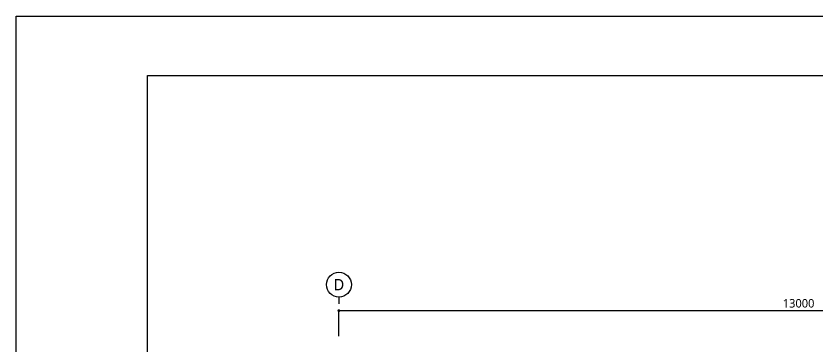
# Model space of a CAD drawing. Header units: millimetres. Extents: x 0 to 268175, y 0 to 74250.
# Drawn here: x 0 to 11325, y 19092 to 23760 of the extents above; entities that cross this region are included whole.
import ezdxf
from ezdxf.enums import TextEntityAlignment as Align

# ---------------------------------------------------------------- set-up
doc = ezdxf.new("R2010")
doc.units = ezdxf.units.MM
doc.header["$LTSCALE"] = 200
doc.layers.get('DEFPOINTS').update_dxf_attribs({"color": 137})
doc.layers.add('BA', color=9, linetype='Continuous')
doc.layers.add('WALL-D', color=3, linetype='Continuous')
doc.styles.add('$0$스타일1', font='malgun.ttf')
doc.styles.get("Standard").update_dxf_attribs({"font": 'malgun.ttf'})
doc.styles.add('맑은고딕', font='malgun.ttf')
doc.dimstyles.new('DIM30', dxfattribs={"dimscale": 30, "dimtxt": 3, "dimasz": 1, "dimexe": 0, "dimexo": 0, "dimgap": 1, "dimtad": 1, "dimdec": 0, "dimzin": 0, "dimdsep": 46, "dimtxsty": 'Standard', "dimblk1": 'DOT', "dimblk2": 'DOT', "dimsah": 1, "dimcen": 0, "dimdle": 2, "dimclrd": 1, "dimclre": 1, "dimclrt": 2, "dimadec": 0, "dimazin": 0, "dimtfac": 1, "dimtdec": 0, "dimtix": 1, "dimtmove": 2, "dimatfit": 3, "dimldrblk": 'DOT', "dimfxl": 1, "dimtolj": 1, "dimtzin": 0, "dimarcsym": 0})

# ---------------------------------------------------------------- blocks, each defined once
blk = doc.blocks.new('sheet-line')
at = {"layer": 'DEFPOINTS'}
blk.add_lwpolyline([(168200, -356400), (0, -356400), (0, -237600), (168200, -237600)], close=True, dxfattribs=at)
blk = doc.blocks.new('_DOT')
at = {"color": 0, "linetype": 'ByBlock'}
blk.add_line((-0.5, 0), (-1, 0), dxfattribs=at)
at = {"color": 0, "linetype": 'ByBlock', "const_width": 0.5}
blk.add_lwpolyline([(-0.25, 0, 1), (0.25, 0, 1)], format="xyb", close=True, dxfattribs=at)
blk = doc.blocks.new('*D3639')
at = {"layer": 'BA', "lineweight": -2}
for p, q in [((4565, 19232), (4565, 19592)), ((4605, 19592), (17525, 19592)), ((17565, 19232), (17565, 19592))]:
    blk.add_line(p, q, dxfattribs=at)
at = {"layer": 'DEFPOINTS', "color": 0}
for p in [(17565, 19592), (4565, 19232), (17565, 19232)]:
    blk.add_point(p, dxfattribs=at)
at = {"layer": 'BA', "linetype": 'ByBlock', "lineweight": -2, "xscale": 40, "yscale": 40, "zscale": 40, "rotation": 180}
blk.add_blockref('_DOT', (4565, 19592), dxfattribs=at)
at = {"layer": 'BA', "linetype": 'ByBlock', "lineweight": -2, "xscale": 40, "yscale": 40, "zscale": 40}
blk.add_blockref('_DOT', (17565, 19592), dxfattribs=at)
at = {"layer": 'BA', "insert": (11065, 19695), "char_height": 120, "attachment_point": 5, "style": '맑은고딕'}
blk.add_mtext('\\A1;13000', dxfattribs=at)

msp = doc.modelspace()

# ---------------------------------------------------------------- linework, layer by layer
at = {"layer": 'BA'}
msp.add_line((4565.1, 19783.7), (4565.1, 19687.7), dxfattribs=at)
msp.add_circle((4565.1, 19959.7), 176, dxfattribs=at)
at = {"layer": 'DEFPOINTS'}
msp.add_lwpolyline([(1860, 22920), (29340, 22920), (29340, 840), (1860, 840)], close=True, dxfattribs=at)
msp.add_lwpolyline([(1860, 22920), (29340, 22920), (29340, 840), (1860, 840)], close=True, dxfattribs=at)

# ---------------------------------------------------------------- block references
at = {"layer": 'WALL-D', "xscale": 0.2, "yscale": 0.2, "zscale": 0.2}
msp.add_blockref('sheet-line', (0, 71280), dxfattribs=at)
msp.add_blockref('sheet-line', (0, 71280), dxfattribs=at)

# ---------------------------------------------------------------- texts
at = {"layer": 'BA', "style": '$0$스타일1'}
msp.add_text('D', height=160, dxfattribs=at).set_placement((4565.1, 19959.7), align=Align.MIDDLE)

# ---------------------------------------------------------------- dimensions: what is measured, and where the dimension line sits
at = {"layer": 'BA'}
dim = msp.add_linear_dim(base=(17565.1, 19592.3), p1=(4565.1, 19231.7), p2=(17565.1, 19231.7), angle=180, dimstyle='DIM30', override={"dimscale": 40, "dimtxsty": '맑은고딕', "dimclrd": 256, "dimclre": 256, "dimclrt": 256, "dimldrblk": 'DOT'}, dxfattribs=at)
dim.commit()
dim.dimension.update_dxf_attribs({"geometry": '*D3639', "text_midpoint": (11065.1, 19694.7)})

doc.saveas('drawing.dxf')
